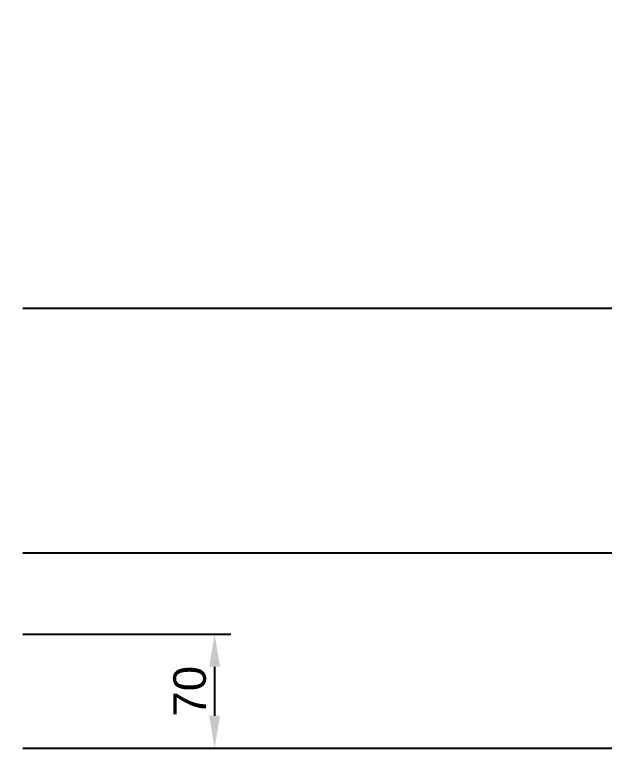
# Model space of a CAD drawing. Header units: millimetres. Extents: x 0 to 53000, y -591 to 24400.
# Drawn here: x 0 to 361.6, y 2565 to 3015 of the extents above; entities that cross this region are included whole.
import ezdxf

# ---------------------------------------------------------------- set-up
doc = ezdxf.new("R2010")
doc.units = ezdxf.units.MM
doc.layers.add('размеры', color=3, linetype='Continuous')
doc.styles.get("Standard").update_dxf_attribs({"font": 'arial.ttf'})
doc.dimstyles.new('ISO2', dxfattribs={"dimtxt": 20, "dimasz": 20, "dimexe": 10, "dimexo": 5, "dimgap": 5, "dimtad": 1, "dimdec": 4, "dimdsep": 46, "dimlunit": 6, "dimtxsty": 'Standard', "dimcen": 20, "dimadec": 0, "dimazin": 0, "dimtfac": 1, "dimtdec": 4, "dimtmove": 0, "dimatfit": 3, "dimfxl": 1, "dimtolj": 1, "dimtzin": 0, "dimarcsym": 0})

# ---------------------------------------------------------------- blocks, each defined once
blk = doc.blocks.new('*D141')
at = {"layer": 'Defpoints', "color": 0, "transparency": 16777216}
for p in [(1617.37, 3015), (0, 2835), (1700, 2835)]:
    blk.add_point(p, dxfattribs=at)
at = {"layer": 'размеры', "color": 0, "lineweight": -2, "transparency": 16777216}
for p, q in [((1622.37, 3015), (1710, 3015)), ((1700, 2995), (1700, 2855)), ((5, 2835), (1710, 2835))]:
    blk.add_line(p, q, dxfattribs=at)
at = {"layer": 'размеры', "color": 0, "transparency": 16777216}
for points in [[(1696.67, 2995), (1703.33, 2995), (1700, 3015)], [(1696.67, 2855), (1703.33, 2855), (1700, 2835)]]:
    blk.add_solid(points, dxfattribs=at)
at = {"layer": 'размеры', "color": 0, "transparency": 16777216, "insert": (1684.79, 2925), "char_height": 20, "attachment_point": 5, "rotation": 90}
blk.add_mtext('\\A1;180', dxfattribs=at)
blk = doc.blocks.new('*D142')
at = {"layer": 'Defpoints', "color": 0, "transparency": 16777216}
for p in [(1617.37, 2835), (0, 2685), (1700, 2685)]:
    blk.add_point(p, dxfattribs=at)
at = {"layer": 'размеры', "color": 0, "lineweight": -2, "transparency": 16777216}
for p, q in [((1622.37, 2835), (1710, 2835)), ((1700, 2815), (1700, 2705)), ((5, 2685), (1710, 2685))]:
    blk.add_line(p, q, dxfattribs=at)
at = {"layer": 'размеры', "color": 0, "transparency": 16777216}
for points in [[(1696.67, 2815), (1703.33, 2815), (1700, 2835)], [(1696.67, 2705), (1703.33, 2705), (1700, 2685)]]:
    blk.add_solid(points, dxfattribs=at)
at = {"layer": 'размеры', "color": 0, "transparency": 16777216, "insert": (1684.79, 2760), "char_height": 20, "attachment_point": 5, "rotation": 90}
blk.add_mtext('\\A1;150', dxfattribs=at)
blk = doc.blocks.new('*D143')
at = {"layer": 'Defpoints', "color": 0, "transparency": 16777216}
for p in [(1617.37, 2685), (0, 2565), (1700, 2565)]:
    blk.add_point(p, dxfattribs=at)
at = {"layer": 'размеры', "color": 0, "lineweight": -2, "transparency": 16777216}
for p, q in [((1622.37, 2685), (1710, 2685)), ((1700, 2665), (1700, 2585)), ((5, 2565), (1710, 2565))]:
    blk.add_line(p, q, dxfattribs=at)
at = {"layer": 'размеры', "color": 0, "transparency": 16777216}
for points in [[(1696.67, 2665), (1703.33, 2665), (1700, 2685)], [(1696.67, 2585), (1703.33, 2585), (1700, 2565)]]:
    blk.add_solid(points, dxfattribs=at)
at = {"layer": 'размеры', "color": 0, "transparency": 16777216, "insert": (1684.79, 2625), "char_height": 20, "attachment_point": 5, "rotation": 90}
blk.add_mtext('\\A1;120', dxfattribs=at)
blk = doc.blocks.new('*D366')
at = {"layer": 'Defpoints', "color": 0, "transparency": 16777216}
for p in [(0, 2635), (0, 2565), (122.62, 2565)]:
    blk.add_point(p, dxfattribs=at)
at = {"layer": 'размеры', "color": 0, "lineweight": -2, "transparency": 16777216}
for p, q in [((5, 2635), (132.62, 2635)), ((122.62, 2615), (122.62, 2585)), ((5, 2565), (132.62, 2565))]:
    blk.add_line(p, q, dxfattribs=at)
at = {"layer": 'размеры', "color": 0, "transparency": 16777216}
for points in [[(119.29, 2615), (125.95, 2615), (122.62, 2635)], [(119.29, 2585), (125.95, 2585), (122.62, 2565)]]:
    blk.add_solid(points, dxfattribs=at)
at = {"layer": 'размеры', "color": 0, "transparency": 16777216, "insert": (107.41, 2600), "char_height": 20, "attachment_point": 5, "rotation": 90}
blk.add_mtext('\\A1;70', dxfattribs=at)

msp = doc.modelspace()

# ---------------------------------------------------------------- dimensions: what is measured, and where the dimension line sits
at = {"layer": 'размеры'}
for base, p1, p2, picture, middle in [((1700, 2834.99999), (1617.36885, 3014.99999), (0, 2834.99999), '*D141', (1684.78854, 2924.99999)), ((1700, 2685), (1617.36885, 2834.99999), (0, 2685), '*D142', (1684.78854, 2759.99999)), ((1700, 2565), (1617.36885, 2685), (0, 2565), '*D143', (1684.78854, 2625)), ((122.62015, 2565), (0, 2635), (0, 2565), '*D366', (107.4087, 2600))]:
    dim = msp.add_linear_dim(base=base, p1=p1, p2=p2, angle=90, dimstyle='ISO2', dxfattribs=at)
    dim.commit()
    dim.dimension.update_dxf_attribs({"geometry": picture, "text_midpoint": middle})

doc.saveas('drawing.dxf')
